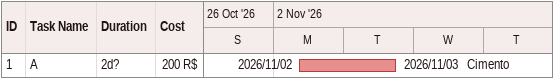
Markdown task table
| ID | Task | Duration | Start | Finish | Resources | Cost (R$) |
|---|---|---|---|---|---|---|
| 1 | A | 2d? | 2026-11-02 | 2026-11-03 | Cimento | 200 |
